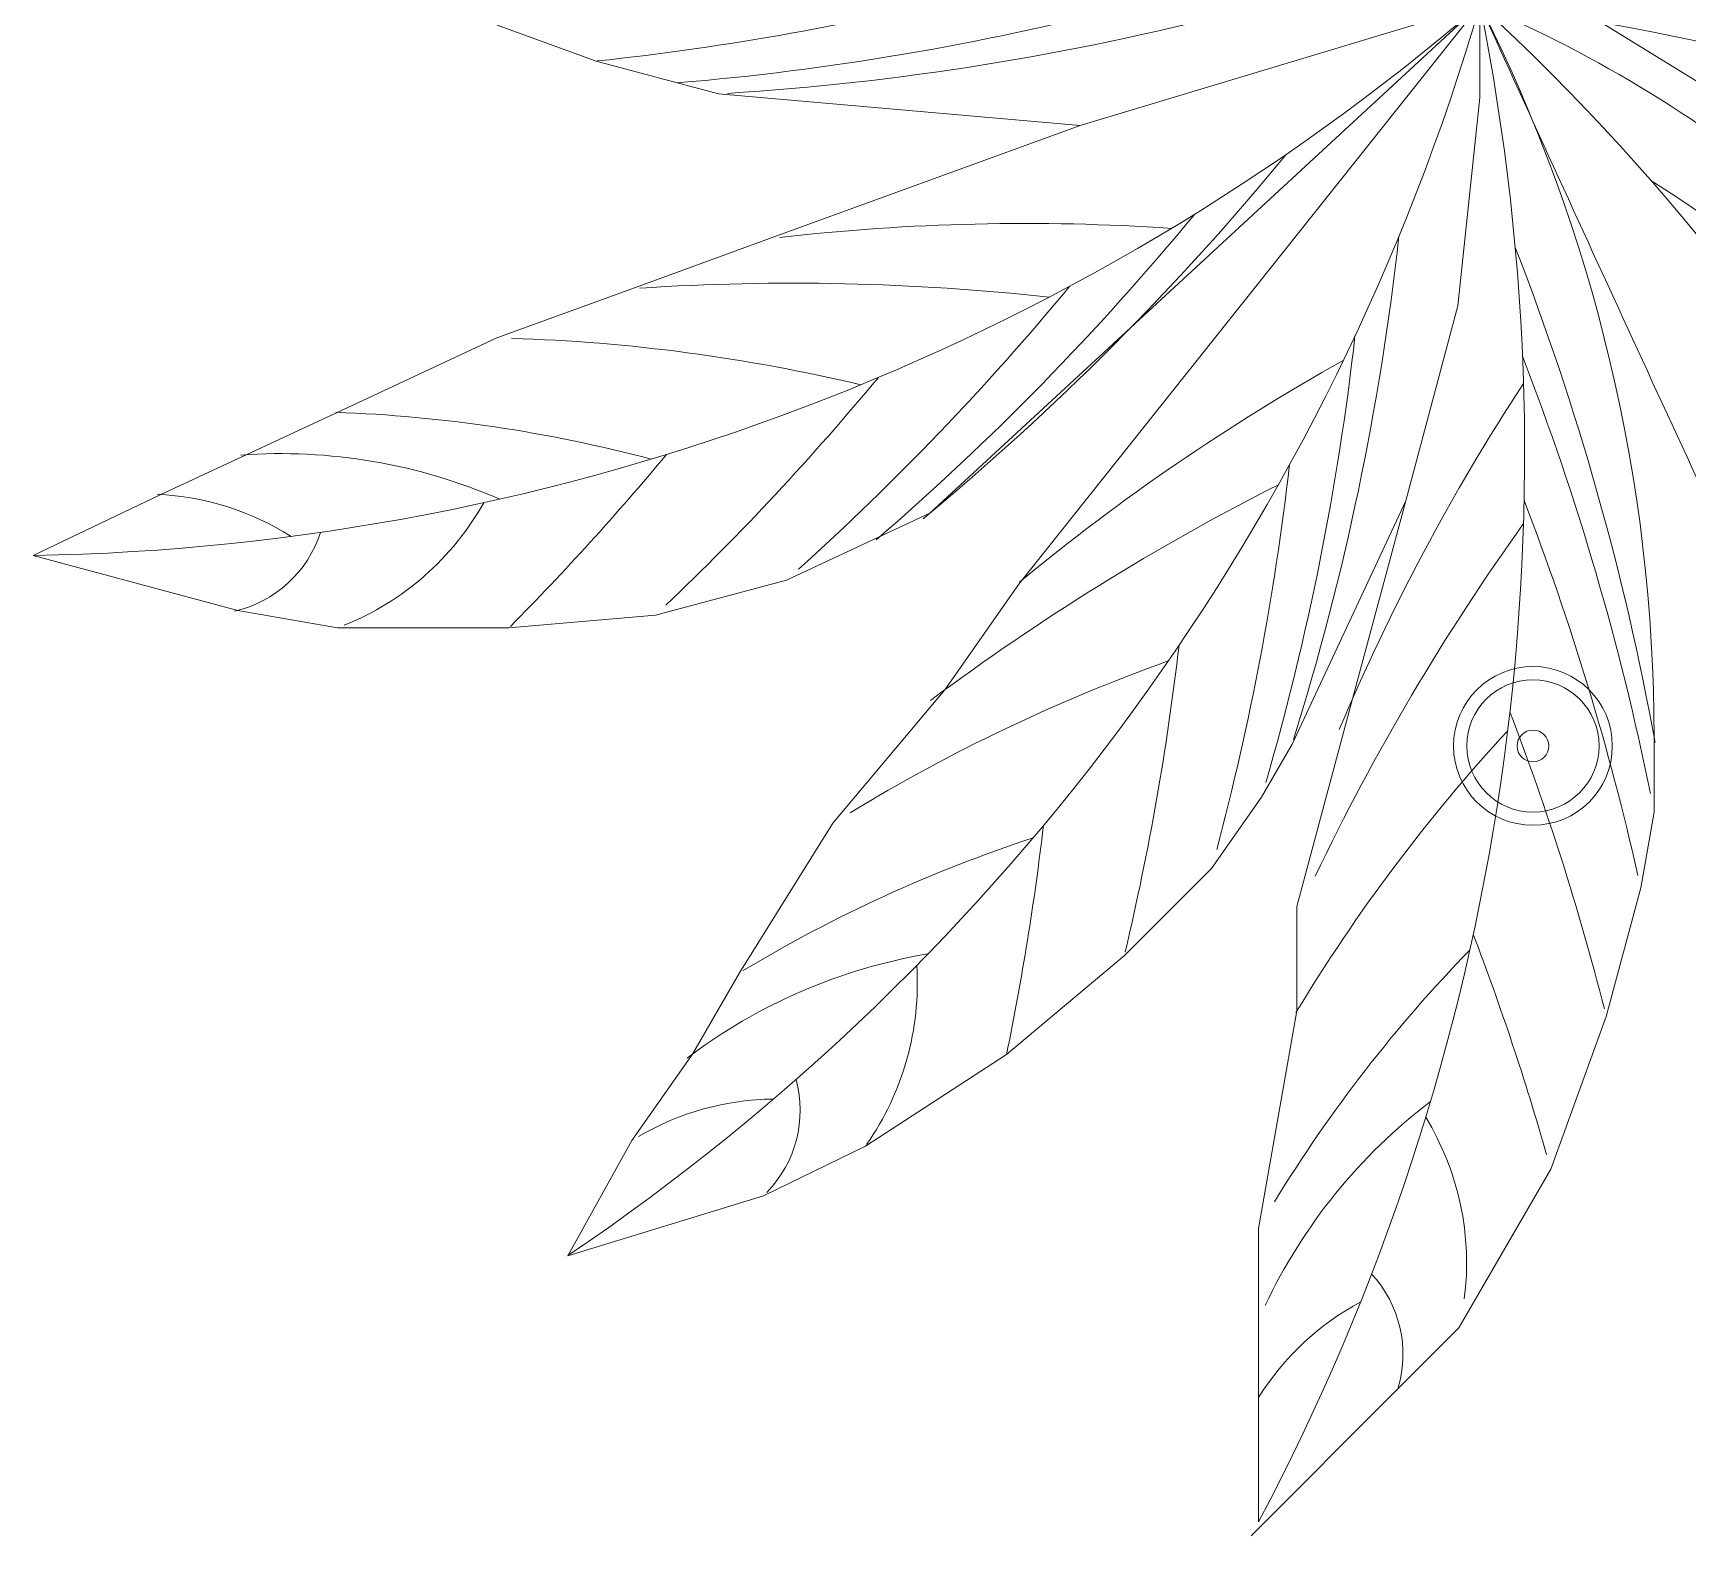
# Model space of a CAD drawing. Header units: metres. Extents: x -217 to -108, y -304 to -188.
# Drawn here: x -154.392 to -151.265, y -267.97 to -265.13 of the extents above; entities that cross this region are included whole.
import ezdxf

# ---------------------------------------------------------------- set-up
doc = ezdxf.new("R2010")
doc.units = ezdxf.units.M
doc.layers.add('E-LITE-EQPM', color=33, linetype='Continuous', lineweight=9)
doc.layers.add('L-PLNT', color=71, linetype='Continuous', lineweight=9)

# ---------------------------------------------------------------- blocks, each defined once
blk = doc.blocks.new('Lamp Post - Sgl _2_ - Lamp Post - Sgl _2_-488330-Nivel 3')
at = {"layer": 'E-LITE-EQPM'}
for radius, start, end in [(0.15, 360, 180), (0.125, 360, 180), (0.15, 180, 360), (0.125, 180, 360), (0.03, 0, 180), (0.03, 180, 360)]:
    blk.add_arc((0, 0), radius, start, end, dxfattribs=at)
blk = doc.blocks.new('palma tropical - Palmier royal de Cuba - 7_5 mètres-849505-Nivel 3')
at = {"layer": 'L-PLNT'}
for p, q in [((-1.0393, -0.9602), (0.0002, 0)), ((0.0002, 0), (-0.8713, -1.0946)), ((-0.7553, -0.2276), (0.0002, 0)), ((0.0002, -0.1745), (0.0002, 0.0033)), ((-1.9207, -0.0146), (-1.6701, -0.1058)), ((0.6718, -0.3058), (0.2293, -0.033)), ((-1.6701, -0.1058), (-1.4385, -0.1679)), ((-1.4385, -0.1679), (-0.7553, -0.2276)), ((-0.0416, -0.5685), (0.0002, -0.1745)), ((-0.7553, -0.2276), (-1.3423, -0.4413)), ((-1.3423, -0.4413), (-1.6023, -0.5359)), ((-1.6023, -0.5359), (-1.8578, -0.6289)), ((-0.1402, -0.9366), (-0.0416, -0.5685)), ((-1.8578, -0.6289), (-2.1595, -0.7696)), ((-2.1595, -0.7696), (-2.3311, -0.8496)), ((-2.3311, -0.8496), (-2.4924, -0.9248)), ((-2.4924, -0.9248), (-2.7339, -1.0402)), ((-0.3549, -1.397), (-0.1402, -0.9366)), ((-0.1402, -0.9366), (-0.2405, -1.3109)), ((-1.3103, -1.0865), (-1.0393, -0.9602)), ((-2.7339, -1.0402), (-2.3472, -1.1438)), ((-1.5579, -1.1528), (-1.3103, -1.0865)), ((-0.8713, -1.0946), (-1.011, -1.2942)), ((-2.3472, -1.1438), (-2.1587, -1.1771)), ((-1.8348, -1.1771), (-1.5579, -1.1528)), ((-2.1587, -1.1771), (-1.8348, -1.1771)), ((-1.011, -1.2942), (-1.2226, -1.5462)), ((-0.2405, -1.3109), (-0.3457, -1.7035)), ((-0.4127, -1.4969), (-0.3549, -1.397)), ((0.3292, -1.5251), (0.3292, -1.3837)), ((-0.5069, -1.6315), (-0.4127, -1.4969)), ((0.3039, -1.6685), (0.3292, -1.5251)), ((-1.2226, -1.5462), (-1.3992, -1.829)), ((-0.6718, -1.7964), (-0.5069, -1.6315)), ((0.2389, -1.9113), (0.3039, -1.6685)), ((-0.3457, -1.7035), (-0.3457, -1.9009)), ((-0.8945, -1.9833), (-0.6718, -1.7964)), ((-1.3992, -1.829), (-1.4878, -1.9824)), ((-0.3457, -1.9009), (-0.4182, -2.3122)), ((0.1339, -2.1997), (0.2389, -1.9113)), ((-1.4878, -1.9824), (-1.6023, -2.1459)), ((-1.1611, -2.1564), (-0.8945, -1.9833)), ((-1.6023, -2.1459), (-1.7235, -2.3635)), ((-1.3538, -2.2504), (-1.1611, -2.1564)), ((-0.0395, -2.5001), (0.1339, -2.1997)), ((-1.7235, -2.3635), (-1.3538, -2.2504)), ((-0.4182, -2.3122), (-0.4182, -2.4855)), ((-0.4182, -2.4855), (-0.4182, -2.6315)), ((-0.1554, -2.616), (-0.0395, -2.5001)), ((-0.4325, -2.8931), (-0.1554, -2.616)), ((-0.4182, -2.6315), (-0.4182, -2.8665))]:
    blk.add_line(p, q, dxfattribs=at)
for centre, radius, start, end in [((-2.2034, 4.9465), 5.0803, 276.0458, 284.4052), ((-4.2206, -0.8476), 4.3051, 332.034, 11.355), ((0.4633, -3.5728), 3.6027, 74.6147, 97.3853), ((131.5532, 59.7652), 144.4925, 204.432541, 205), ((-0.9572, -2.2474), 2.4428, 33.0736, 66.9264), ((-2.7449, -1.3837), 3.0741, 360, 26.7507), ((-2.9163, -3.1667), 4.3051, 7.6319, 47.355), ((-2.8066, 3.2643), 4.3051, 270.9681, 310.6912), ((-4.133, 1.2042), 4.3051, 304.0339, 343.7569), ((-1.9401, 4.9157), 5.0803, 274.7801, 284.4994), ((-1.7424, 4.9034), 5.0803, 273.6161, 284.5957), ((-0.498, -4.2762), 4.3051, 43.6319, 83.355), ((-4.2917, 2.9426), 5.0803, 309.6161, 320.5957), ((-2.4245, -4.6044), 5.0803, 46.2799, 57.2595), ((-4.459, 2.8364), 5.0803, 310.7801, 320.4994), ((-0.8587, -4.5047), 4.0921, 86.1322, 96.5244), ((-5.2021, 0.1243), 5.0803, 342.6819, 353.6614), ((-4.6678, -2.2999), 5.0803, 10.2799, 21.2595), ((-1.2974, -4.9845), 4.459, 83.7731, 93.7282), ((-4.69, 2.7065), 5.0803, 312.0458, 320.4052), ((-5.2843, -0.0559), 5.0803, 343.8458, 353.5652), ((-1.9336, -3.9368), 3.3087, 76.6505, 88.2085), ((1.7381, -4.2438), 4.0921, 119.198, 129.5901), ((-4.6572, -2.4977), 5.0803, 11.4439, 21.1632), ((-5.0458, 2.5409), 5.0803, 313.6648, 320.3082), ((3.5064, -2.9558), 4.0921, 146.796, 157.1882), ((-2.2597, -3.4748), 2.7071, 75.1502, 87.9294), ((-2.2667, -1.8886), 1.041, 66.5366, 94.1102), ((-5.4422, 2.4002), 5.0803, 315.2858, 320.2361), ((-5.4071, -0.2908), 5.0803, 345.1116, 353.471), ((1.6323, -4.8852), 4.459, 116.8388, 126.794), ((-2.522, -1.4373), 0.5133, 57.5297, 87.4491), ((-4.6571, -2.7627), 5.0803, 12.7096, 21.069), ((-2.3443, -0.6803), 0.5303, 291.9765, 330.6321), ((-2.4028, -0.9283), 0.2226, 282.8767, 342.1371), ((3.7097, -3.5733), 4.459, 144.4368, 154.392), ((-5.6149, -0.6237), 5.0803, 346.7306, 353.374), ((0.5275, -4.3542), 3.3087, 109.7162, 121.2743), ((-4.6871, -3.1541), 5.0803, 14.3286, 20.972), ((2.4847, -3.6145), 3.3087, 137.3143, 148.8723), ((-5.8703, -0.9579), 5.0803, 348.3516, 353.3019), ((0.0022, -4.1451), 2.7071, 108.2159, 120.9952), ((-4.7586, -3.5685), 5.0803, 15.9496, 20.8999), ((-0.8692, -2.8195), 1.041, 99.6024, 127.176), ((1.9222, -3.6726), 2.7071, 135.814, 148.5932), ((-1.5934, -1.8493), 0.5303, 325.0423, 3.6979), ((-1.5071, -2.089), 0.2226, 315.9424, 15.2029), ((-1.3294, -2.5807), 0.5133, 90.5954, 120.5148), ((0.536, -2.9015), 1.041, 127.2004, 154.774), ((-0.5554, -2.3772), 0.5303, 352.6403, 31.2959), ((-0.3679, -2.5496), 0.2226, 343.5404, 42.8009), ((0.0175, -2.903), 0.5133, 118.1934, 148.1128)]:
    blk.add_arc(centre, radius, start, end, dxfattribs=at)

msp = doc.modelspace()

# ---------------------------------------------------------------- block references
at = {"layer": 'E-LITE-EQPM'}
msp.add_blockref('Lamp Post - Sgl _2_ - Lamp Post - Sgl _2_-488330-Nivel 3', (-151.5579, -266.4768), dxfattribs=at)
at = {"layer": 'L-PLNT'}
msp.add_blockref('palma tropical - Palmier royal de Cuba - 7_5 mètres-849505-Nivel 3', (-151.6581, -265.0768), dxfattribs=at)

doc.saveas('drawing.dxf')
